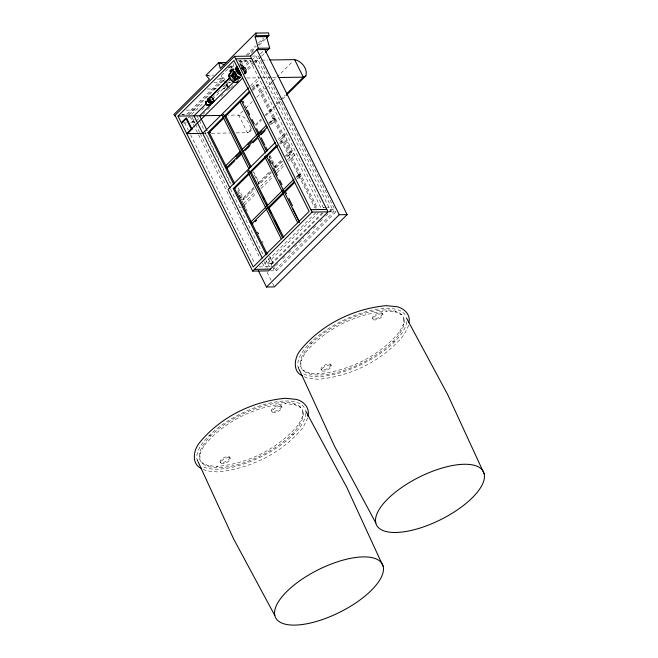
<?xml version="1.0" encoding="UTF-8"?>
<svg xmlns="http://www.w3.org/2000/svg" width="658" height="658" viewBox="0 0 658 658"><rect width="100%" height="100%" fill="white"/><g stroke="black" fill="none" stroke-linecap="round" stroke-linejoin="round"><path stroke-width="0.49" stroke-dasharray="3.29 2.47" d="M307.755 417.929L303.124 427.379C282.315 453.041 249.876 468.998 217.148 471.909L206.554 470.84L203.363 469.351M408.725 325.299L404.094 334.757C383.285 360.411 350.846 376.368 318.118 379.279L307.525 378.21L304.341 376.721M236.099 132.883L247.408 132.719L249.9 131.501C251.858 127.282 248.823 122.684 246.182 119.493C241.98 113.793 234.511 115.076 228.384 115.339M237.628 77.364L236.773 78.935A1.686 0.987 45.2 0 0 237.875 78.705A1.686 0.987 45.2 0 0 237.628 77.364L238.796 76.205M231.912 73.959A1.686 0.987 45.2 0 0 232.216 75.119L234.857 71.829M232.216 75.119L235.441 71.245M234.667 71.459L232.874 72.717M239.923 64.616A5.766 3.38 45.2 0 1 240.441 64.673L243.633 66.236A5.766 3.38 45.2 0 1 245.08 67.684L246.676 70.883A5.766 3.38 45.2 0 1 246.676 72.355L245.08 73.984M245.73 73.293L244.825 74.222A5.428 3.183 45.2 0 0 240.976 66.507L242.687 67.174A5.766 3.38 45.2 0 1 244.134 68.621L245.73 71.821A5.766 3.38 45.2 0 1 245.73 73.293L246.676 72.355M227.89 69.041L221.672 75.218L225.447 80.63M186.617 114.393L222.19 79.05L225.447 83.023M239.586 61.762L241.042 60.322M246.125 55.272L255.567 45.887M258.471 43L263.554 37.95M187.917 114.681L222.157 80.663L223.523 80.638L223.301 79.034L218.514 77.973M239.578 63.349L243.221 59.73M247.589 55.387L256.324 46.71M257.056 45.986L265.067 38.024M189.282 114.665L223.523 80.638M240.219 64.048L244.587 59.713M251.142 53.199L254.786 49.58M259.153 45.237L265.709 38.732M239.496 65.611L240.441 64.673M232.093 73.647L234.437 71.319M188.27 117.84L189.636 116.482M191.651 114.476L203.98 102.229M230.456 75.925L234.791 71.615M240.565 65.874L246.273 60.207M233.458 73.671A1.719 1.003 45.2 0 1 234.659 73.564A1.719 1.003 45.2 0 1 235.926 74.773L233.458 73.671L235.342 71.804M232.619 75.177L235.112 72.75L235.901 75.193L233.557 77.512A1.719 1.003 45.2 0 1 232.471 76.155A1.719 1.003 45.2 0 1 232.776 75.078L233.557 77.512M230.958 77.035L232.389 75.612M242.687 67.174L243.633 66.236M212.131 97.803L214.311 95.64M217.214 92.753L220.117 89.866M223.021 86.979L225.201 84.816M228.828 81.205L231.007 79.042M231.739 78.318L236.09 73.992M241.905 68.218L249.892 60.281L323.407 207.731M212.592 98.281L211.654 99.218A3.224 1.892 45.2 0 1 211.925 99.49L212.871 98.552A3.224 1.892 45.2 0 0 212.592 98.281L212.065 97.894M233.944 77.759L236.411 78.837A1.719 1.003 45.2 0 1 235.227 78.968A1.719 1.003 45.2 0 1 233.944 77.759L236.28 75.431L238.755 76.509L236.288 78.968M201.866 109.886L204.704 107.073M212.493 99.333L229.634 82.299M231.081 80.86L236.855 75.119M242.637 69.378L250.575 61.49M251.948 60.125L256.069 56.037L333.721 211.777L274.337 270.783L273.128 268.374L275.348 268.341L276.549 270.751L335.934 211.744L335.136 210.141M244.134 68.621L245.08 67.684M194.118 119.756L192.07 121.788L260.214 258.454M260.461 53.841L263.356 50.962M234.289 80.342L235.72 78.919M237.069 77.455A1.719 1.003 45.2 0 0 237.39 76.386A1.719 1.003 45.2 0 0 236.312 75.02L237.069 77.455L238.393 76.196M235.235 80.399L239.109 76.608A1.686 0.987 45.2 0 0 240.112 76.517L237.768 78.845M245.73 71.821L246.676 70.883M190.754 122.824L194.562 122.766L195.599 121.738L190.096 121.82M196.281 121.064L199.012 118.35M203.075 114.311L205.016 112.378M207.615 109.804L210.445 106.991M221.063 96.43L223.185 94.324M226.73 90.804L228.852 88.698M237.546 80.062L240.433 77.192M244.044 73.597L254.153 63.555M254.876 62.839L261.119 56.629M261.81 55.946L264.705 53.068M239.249 78.796L240.631 77.414M230.678 87.859L234.297 84.257M250.649 85.754L258.635 77.817M251.767 87.16L259.754 79.223M252.401 88.378L255.995 84.808L258.569 84.775L292.029 151.891L287.003 156.884M252.253 89.792L257.278 84.792L290.746 151.908L286.436 156.193M252.82 90.483L258.569 84.775M243.016 110.857L238.665 115.183L247.408 132.719L251.759 128.392M245.928 107.97L252.458 101.472M256.817 97.145L272.067 81.995M272.79 81.271L293.123 61.071M255.394 124.781L261.201 119.008M264.837 115.405L273.547 106.744M276.45 103.857L285.169 95.196M249.9 131.501L251.356 130.054M255.707 125.727L261.522 119.953M265.881 115.627L281.854 99.753M282.578 99.029L285.482 96.142M268.727 123.021L273.777 118.004L275.077 117.988L269.311 123.72M269.097 123.581L274.131 118.588M269.648 124.872L274.699 119.855L276.006 119.838L270.956 124.856M278.161 139.603L283.968 133.829L286.543 133.788L278.556 141.725M279.897 142.251L281.336 140.82L283.902 140.787L279.592 145.064M279.74 143.658L282.619 140.804L316.079 207.92M254.013 187.152L241.404 199.67L243.978 199.637L254.481 189.2M258.216 182.973L270.142 171.121M274.37 166.918L281.558 159.779M285.144 156.209L289.462 151.924L292.029 151.891M253.898 188.517L242.695 199.654L236.855 187.949M270.726 171.796L258.8 183.648L253.412 172.84M274.937 167.617L282.118 160.478M258.026 184.536L259.318 183.253L253.355 171.294M271.31 172.478L260.083 183.631L258.372 183.656M276.22 167.601L282.685 161.169M243.213 203.709L255.559 191.445M260.642 186.395L272.256 174.847M276.615 170.521L283.878 163.299M287.513 159.697L295.5 151.759M244.332 205.115L256.678 192.843M261.029 188.517L273.374 176.254M277.01 172.643L284.272 165.429M288.623 161.095L296.618 153.158M296.223 176.887L299.11 174.016L300.418 174L296.807 177.586M296.594 177.454L299.464 174.592M297.145 178.737L300.032 175.867L301.339 175.851L297.737 179.428M315.75 212.822L264.919 263.323L273.169 263.208L269.969 256.793M267.485 263.29L318.324 212.781M322.28 212.723L271.45 263.233L272.305 264.944M322.938 213.324L269.196 266.72L265.659 259.622M273.712 267.79L274.88 266.638M275.603 265.914L279.231 262.303M282.866 258.701L285.046 256.53M288.673 252.927L291.576 250.04M294.488 247.153L298.115 243.542M298.839 242.827L303.922 237.768M307.557 234.166L310.461 231.279M313.364 228.392L316.268 225.505M319.903 221.894L322.807 219.007M325.71 216.128L332.512 209.367M224.83 88.756L223.111 88.781L226.615 86.905M223.111 88.781L225.784 87.44M252.277 56.086L258.281 56.004L334.733 209.334L327.783 209.433M237.867 60.462L250.649 60.273M254.49 60.215L260.658 60.125M261.687 60.108L267.855 60.018M238.912 61.663L253.157 61.449M254.021 61.433L256.324 61.4M246.783 77.998L261.177 77.784M262.205 77.767L271.458 77.628M272.486 77.611L277.627 77.537M217.272 79.116L222.19 79.05M213.982 82.53L221.96 82.406M227.742 82.324L231.361 82.266M207.459 89.011L216.433 88.879M186.214 110.116L198.083 109.944M181.698 114.467L184.651 114.426M182.208 114.772L184.108 114.739M272.848 118.604L275.414 118.563M183.138 122.939L186.946 122.882M202.722 133.377L207.319 133.311M211.432 133.253L229.93 132.982M298.181 174.617L300.755 174.576M258.01 183.269L259.318 183.253M239.578 207.319L241.297 207.295M326.376 207.681L320.833 207.763L283.968 133.829M327.363 207.673L329.082 207.648M329.074 211.103L330.793 211.07L255.567 60.199L243.954 71.747A4.581 2.681 45.2 0 0 243.493 70.645M328.984 211.851L335.934 211.744M259.219 266.868L272.165 266.671M270.553 270.841L276.549 270.751M309.959 343.098L311.884 343.065M392.637 341.88L394.561 341.847M208.989 435.719L210.905 435.695M291.667 434.502L293.583 434.477M206.061 75.218L213.776 75.127M207.015 75.431L211.802 76.493M237.966 77.249L239.019 77.521M225.809 85.047L228.244 87.966M189.726 116.885L194.562 122.766M226.097 83.813L229.946 88.575L228.285 86.19M234.881 71.442L235.153 71.993A4.919 2.879 45.2 0 0 237.513 75.201M212.871 98.552L213.57 99.621A2.361 1.382 45.2 0 0 212.361 98.108M225.99 81.403L228.696 85.293M221.08 75.843L224.411 80.621M226.623 83.805L227.734 85.392M400.821 313.981L401.684 314.911L395.178 311.785L395.729 312.007L386.262 311.037L386.764 311.07C355.493 313.85 324.493 329.099 304.613 353.617L304.901 353.173L300.977 361.077L301.142 360.485L300.772 367.172L300.541 365.914M303.7 370.964L302.836 370.026L309.342 373.16L308.791 372.938L318.258 373.909L317.756 373.876C349.028 371.087 380.028 355.846 399.908 331.328L399.62 331.772L403.543 323.868L403.387 324.46L403.757 317.765L403.979 319.031A56.983 22.726 -26.5 0 1 331.064 373.76A56.983 22.726 -26.5 0 1 321.737 334.626A56.983 22.726 -26.5 0 1 403.979 319.031M299.851 406.611L300.714 407.541L294.208 404.415L294.751 404.637L285.292 403.667L285.786 403.699C254.514 406.479 223.514 421.729 203.635 446.239L203.931 445.803L200.007 453.699L200.164 453.115L199.793 459.802L199.571 458.536M202.722 463.586L201.858 462.656L208.364 465.782L207.813 465.56L217.28 466.53L216.778 466.497C248.058 463.717 279.05 448.468 298.938 423.958L298.642 424.394L302.565 416.498L302.409 417.082L302.779 410.395L303.001 411.661A56.983 22.726 -26.5 0 1 230.086 466.39A56.983 22.726 -26.5 0 1 220.759 427.248A56.983 22.726 -26.5 0 1 303.001 411.661M226.188 84.668L228.318 87.892M213.266 99.087L213.57 99.621M382.372 313.545A5.428 2.163 -26.5 0 1 375.43 318.76A5.428 2.163 -26.5 0 1 374.542 315.034A5.428 2.163 -26.5 0 1 382.372 313.545L382.931 314.664A5.428 2.163 -26.5 0 1 375.981 319.87A5.428 2.163 -26.5 0 1 375.093 316.144A5.428 2.163 -26.5 0 1 382.931 314.664M273.777 118.004L274.699 119.855M372.518 318.011L373.078 319.13M255.995 84.808L317.37 207.903L314.795 207.936L281.336 140.82M299.11 174.016L300.032 175.867M245.154 105.617L246.989 109.294M269.92 155.288L275.883 167.247L274.575 167.264L272.28 162.666M269.097 155.905L270.89 159.507M271.343 160.412L274.485 166.713M269.073 156.226L269.986 158.068M272.297 163.932L273.67 166.696M330.892 364.705A5.428 2.163 -26.5 0 1 323.942 369.919A5.428 2.163 -26.5 0 1 323.053 366.185A5.428 2.163 -26.5 0 1 330.892 364.705L331.443 365.815A5.428 2.163 -26.5 0 1 324.501 371.03A5.428 2.163 -26.5 0 1 323.613 367.304A5.428 2.163 -26.5 0 1 331.443 365.815M238.138 187.925L243.978 199.637M237.554 191.774L238.92 194.521M239.38 195.434L243.032 202.763M243.485 203.676L247.145 211.004M257.64 232.068L258.553 233.903M262.213 241.223L263.126 243.057M239.158 195.171L241.313 199.489M244.505 205.88L245.409 207.706M257.64 232.233L258.536 234.034M269.402 256.398L273.062 263.743M196.684 115.043L198.971 119.633M199.432 120.546L204.005 129.733M204.465 130.646L231.016 183.903M268.094 258.273L271.754 265.618M205.288 133.344L231.229 185.375M321.038 369.171L321.598 370.281M230.481 189.06L263.389 255.074M191.922 116.959L195.122 123.383M195.582 124.304L199.703 132.571M200.155 133.484L227.166 187.653M264.006 261.506L267.452 268.456M262.501 263.044L265.248 268.546M267.074 272.215L272.108 282.307M272.56 283.22L274.394 286.888M184.635 122.824L188.295 130.161M190.581 134.75L254.605 263.159M281.394 406.175A5.428 2.163 -26.5 0 1 274.452 411.39A5.428 2.163 -26.5 0 1 273.564 407.656A5.428 2.163 -26.5 0 1 281.394 406.175L281.953 407.286A5.428 2.163 -26.5 0 1 275.011 412.5A5.428 2.163 -26.5 0 1 274.123 408.774A5.428 2.163 -26.5 0 1 281.953 407.286M271.548 410.641L272.099 411.752M229.913 457.326A5.428 2.163 -26.5 0 1 222.972 462.541A5.428 2.163 -26.5 0 1 222.083 458.815A5.428 2.163 -26.5 0 1 229.913 457.326L230.473 458.445A5.428 2.163 -26.5 0 1 223.523 463.66A5.428 2.163 -26.5 0 1 222.634 459.926A5.428 2.163 -26.5 0 1 230.473 458.445M220.06 461.793L220.619 462.911M298.082 367.032L298.773 368.529M197.104 459.654L197.795 461.151M232.809 72.52L234.865 80.276M233.845 72.372L234.026 73.087M233.903 71.525L236.008 80.169M233.351 63.423L234.001 67.281M234.7 71.5L236.477 82.094M232.628 73.26L233.812 80.342M233.812 71.533L235.375 82.209M305.756 413.347A59.697 23.803 -26.5 0 1 262.707 456.002A59.697 23.803 -26.5 0 1 201.784 465.954M197.671 461.348A59.697 23.803 -26.5 0 1 243.633 412.352A59.697 23.803 -26.5 0 1 305.468 410.543M238.755 76.509A1.719 1.003 45.2 0 1 237.563 76.641A1.719 1.003 45.2 0 1 236.28 75.431M235.901 75.193A1.719 1.003 45.2 0 1 234.807 73.836A1.719 1.003 45.2 0 1 235.112 72.75M234.561 72.791A1.686 0.987 45.2 0 1 234.256 71.632M231.986 73.786A1.686 0.987 45.2 0 1 233.096 73.573L233.615 73.523A2.213 0.88 -26.5 0 1 233.154 73.737L233.096 73.63A4.746 2.78 45.2 0 1 237.67 80.194M239.923 64.772A5.428 3.183 45.2 0 1 245.993 69.172A5.428 3.183 45.2 0 1 244.365 73.688M240.779 77.15A4.664 2.731 45.2 0 1 236.23 76.147A4.664 2.731 45.2 0 1 233.845 71.377M240.302 76.739A4.055 2.377 45.2 0 1 235.926 76.065A4.055 2.377 45.2 0 1 234.24 71.409M237.67 75.464A1.744 1.02 45.2 0 1 235.852 73.277M241.7 68.342A1.744 1.02 45.2 0 1 243.164 70.11M241.634 68.087A2.064 1.209 45.2 0 1 243.37 69.978M240.688 66.302A3.57 2.089 45.2 0 1 244.546 68.95A3.57 2.089 45.2 0 1 244.003 72.109M241.256 67.256A4.581 2.681 45.2 0 1 244.077 73.762M241.708 68.292A4.919 2.879 45.2 0 1 244.126 71.5M244.398 72.602A4.919 2.879 45.2 0 1 244.34 73.581M233.393 71.714A2.213 0.88 -26.5 0 1 234.1 71.533M234.667 71.525A2.213 0.88 -26.5 0 1 235.153 71.993M212.378 98.593A1.744 1.02 45.2 0 1 212.904 99.226M241.618 68.703A4.746 2.78 45.2 0 1 242.621 69.699M241.749 68.202A5.091 2.977 45.2 0 1 244.48 73.671M241.766 67.7A5.766 3.38 45.2 0 1 245.089 73.655M232.397 73.186A5.766 3.38 45.2 0 1 238.204 79.289M232.266 73.647A5.428 3.183 45.2 0 1 237.735 79.388M230.596 76.591A3.389 1.99 45.2 0 1 234.322 76.131A3.389 1.99 45.2 0 1 235.498 80.556M230.374 76.229A3.389 1.99 45.2 0 1 233.927 76.525A3.389 1.99 45.2 0 1 235.589 80.449M231.221 76.295A2.714 1.587 45.2 0 1 234.906 78.31A2.714 1.587 45.2 0 1 233.269 80.408M212.106 98.058A2.714 1.587 45.2 0 1 213.455 99.621M212.032 97.886A2.879 1.686 45.2 0 1 213.455 99.407M233.787 71.845A1.686 0.674 -26.5 0 1 234.437 72.643A1.686 0.674 -26.5 0 1 232.159 73.737M231.427 67.305A1.686 0.674 -26.5 0 1 230.794 67.741A1.81 0.724 -26.5 0 0 231.501 67.313M232.151 67.338A2.163 0.864 -26.5 0 1 230.802 68.292M212.386 98.782A1.53 0.897 45.2 0 1 212.847 99.399M212.131 98.642A1.867 1.094 45.2 0 1 212.69 99.251M406.677 321.721A59.697 23.803 -26.5 0 1 361.801 364.31A59.697 23.803 -26.5 0 1 302.047 372.839M298.65 368.727A59.697 23.803 -26.5 0 1 343.608 320.207A59.697 23.803 -26.5 0 1 406.192 317.057M232.068 76.797A2.361 1.382 45.2 0 0 235.251 79.256A2.361 1.382 45.2 0 0 234.552 76.057A2.361 1.382 45.2 0 0 232.068 76.797"/><path stroke-width="0.99" d="M307.854 416.119C310.313 408.223 303.478 400.78 296.018 399.357L285.424 398.287C252.697 401.199 220.257 417.156 199.448 442.809L199.16 443.253C193.312 450.236 191.338 464.523 201.603 468.504M408.881 322.584C411.036 314.968 403.987 308.133 396.996 306.727L386.402 305.666C353.675 308.577 321.236 324.534 300.426 350.188L300.138 350.632C294.282 357.607 292.316 371.893 302.581 375.874M286.214 95.418L305.814 75.941C308.084 68.975 301.43 60.807 294.578 59.623L269.912 59.985M230.654 72.75L232.455 70.965M211.169 97.433A2.879 1.686 45.2 0 0 209.211 98.897A2.879 1.686 45.2 0 0 212.032 101.916A2.879 1.686 45.2 0 0 213.817 100.271L214.047 100.921A3.224 1.892 45.2 0 1 214.047 101.192L211.925 103.339A3.224 1.892 45.2 0 1 211.654 103.347L209.293 102.187A3.224 1.892 45.2 0 1 209.022 101.916L207.838 99.547A3.224 1.892 45.2 0 1 207.838 99.276L209.96 97.129A3.224 1.892 45.2 0 1 210.231 97.121L210.938 97.343M211.925 103.339L214.047 101.192M236.691 69.296A5.428 3.183 45.2 0 0 240.976 74.28L239.496 73.383A5.766 3.38 45.2 0 1 238.04 71.936L236.444 68.736A5.766 3.38 45.2 0 1 236.444 67.272L237.135 66.565A5.428 3.183 45.2 0 0 236.691 67.281M266.432 38.008L268.925 35.524L268.637 32.9L255.847 33.089L220.266 68.448L218.727 62.633L226.442 62.543M234.429 56.358L175.044 115.356L252.697 271.104L268.653 270.866L328.038 211.868L250.385 56.119L234.429 56.358L312.081 212.098L328.038 211.868M250.385 56.119L258.273 48.281L255.098 36.749L256.135 35.713L268.925 35.524M178.014 116.079L233.927 60.52L309.153 211.391L253.24 266.951L178.014 116.079L221.187 115.438M236.444 67.272L237.39 66.326M186.601 118.193L185.844 118.21L181.32 122.701L182.077 122.692L186.601 118.193L192.037 129.108L187.514 133.607M236.444 68.736L237.39 67.799A5.766 3.38 45.2 0 1 237.324 66.787M207.838 99.276L208.783 98.338A3.224 1.892 45.2 0 0 208.783 98.61L209.96 100.978A3.224 1.892 45.2 0 0 210.239 101.25L212.6 102.409A3.224 1.892 45.2 0 0 212.871 102.401M209.96 97.129L209.022 98.067A3.224 1.892 45.2 0 1 209.293 98.058L209.82 98.445M207.838 99.547L208.783 98.61M209.293 98.058L229.79 77.71M210.198 97.655L230.242 77.743M238.04 71.936L238.986 70.998L237.39 67.799M206.316 103.577L193.978 115.841L230.045 188.196M209.022 101.916L209.96 100.978M209.293 102.187L210.239 101.25M239.496 73.383L240.441 72.446A5.766 3.38 45.2 0 1 238.986 70.998M211.654 103.347L212.6 102.409M233.787 81.847L199.654 115.759L206.957 130.416M265.429 52.344L269.698 48.108L266.523 36.577M242.67 78.055L186.757 133.615L203.207 133.368M202.722 133.377L248.469 87.917M233.771 184.363L207.944 132.554L249.53 91.24M223.934 117.922L209.228 132.538L226.081 166.334M225.34 116.532L250.098 91.931M286.617 93.757L303.322 77.159L305.814 75.941M240.598 150.978L225.447 166.03L226.368 167.88L227.676 167.856M242.037 149.547L266.564 125.176M235.885 156.588L240.787 151.718M247.795 144.752L252.006 140.565M259.038 133.574L261.917 130.72M226.368 167.88L241.519 152.829M242.958 151.389L267.485 127.027M228.392 167.14L234.89 160.692M236.329 159.261L242.103 153.52M244.982 150.657L250.032 145.64M252.919 142.77L257.245 138.468M260.856 134.89L265.182 130.588M275.258 142.49L228.055 189.389L262.188 257.854M266.293 254.786L233.277 188.566L277.018 145.105M249.275 173.934L234.569 188.55L267.132 253.865M250.673 172.544L277.586 145.805M294.06 179.034L250.78 222.042L251.701 223.885L253.009 223.868M251.701 223.885L294.266 181.6M255.172 221.721L256.62 220.282M268.883 208.101L283.31 193.765M285.473 191.618L294.126 183.014M252.697 271.104L312.081 212.098M258.265 270.496L266.49 287.011L339.232 214.738L347.128 214.623L264.812 49.515M347.128 214.623L274.394 286.888L266.49 287.011M255.098 36.749L267.888 36.56M258.273 48.281L269.698 48.108M268.332 49.465L256.908 49.638L339.232 214.738M235.654 58.809L251.611 58.57M278.655 77.521L303.322 77.159L294.578 59.623M192.037 129.108L191.281 129.116L185.844 118.21M207.944 132.554L210.511 132.521M265.528 156.53L267.238 156.505M249.39 172.561L251.956 172.528M233.277 188.566L234.996 188.542M310.872 209.68L326.837 209.45M250.13 222.363L251.841 222.338M254.44 269.369L270.405 269.13M205.74 103.939L205.929 103.98A1.571 0.921 45.2 0 1 206.439 102.78M224.518 64.739L218.727 62.633L206.061 75.218L209.409 79.24L173.827 114.582L175.127 116.211M406.438 317.913L447.769 394.751L484.173 473.818A59.697 23.803 -26.5 0 1 407.787 531.154A59.697 23.803 -26.5 0 1 398.016 490.144A59.697 23.803 -26.5 0 1 484.173 473.818M375.808 522.929L334.478 446.091L299.119 369.278M305.855 411.275L346.791 487.372L383.195 566.439A59.697 23.803 -26.5 0 1 306.809 623.776A59.697 23.803 -26.5 0 1 297.038 582.774A59.697 23.803 -26.5 0 1 383.195 566.439M274.83 615.551L233.508 538.721L198.14 461.908M242.86 101.019L243.781 102.854M247.449 110.215L249.736 114.813M252.03 119.411L254.325 124.017M256.62 128.614L258.915 133.212M261.201 137.81L264.878 145.171M265.791 147.014L267.625 150.69M241.091 100.115L266.778 151.628M269.114 158.866L271.409 163.464M273.703 168.07L277.372 175.423M279.658 180.021L281.953 184.627M285.169 191.059L286.543 193.822M288.837 198.42L292.506 205.781M239.8 101.406L265.487 152.919M292.637 208.315L299.374 221.828M265.972 155.206L299.456 222.355M264.68 156.497L297.704 222.725M225.381 115.183L251.068 166.696M250.221 167.634L223.613 114.278L222.322 115.569L248.921 168.917M251.175 172.108L267.691 205.23M268.604 207.064L283.738 237.423M262.97 197.203L263.883 199.029M266.153 203.593L267.066 205.419M268.867 209.038L271.112 213.537M274.707 220.743L279.65 230.654M282.43 237.439L248.954 170.29L247.655 171.573L281.139 238.731M226.525 167.231L234.61 183.442M255.847 33.089L256.135 35.713M239.01 70.439A5.428 3.183 45.2 0 1 237.859 68.128M239.101 72.314A4.581 2.681 45.2 0 1 238.229 71.278M240.672 74.379A4.581 2.681 45.2 0 1 236.683 68.671M241.338 74.864A4.919 2.879 45.2 0 1 236.444 68.366M236.814 67.609A4.919 2.879 45.2 0 1 237.48 67.116M213.11 101.858A3.224 1.892 45.2 0 1 213.11 102.13M209.285 104.984A2.221 1.3 45.2 0 1 206.719 104.457A2.221 1.3 45.2 0 1 206.16 101.875A2.221 1.3 45.2 0 0 206.67 104.515A2.369 1.39 45.2 0 0 209.4 105.083M206.645 101.645A2.032 1.193 45.2 0 1 207.188 101.472M212.361 101.316A2.361 1.382 45.2 0 1 211.563 101.003M210.206 99.646A2.361 1.382 45.2 0 1 209.877 98.84M209.877 98.141A2.361 1.382 45.2 0 1 210.799 97.483M213.694 100.37A2.361 1.382 45.2 0 1 213.06 101.307M240.491 74.699A4.746 2.78 45.2 0 1 239.331 74.058M238.254 73.161A4.746 2.78 45.2 0 1 236.354 69.789M241.371 74.996A5.091 2.977 45.2 0 1 236.79 71.031A5.091 2.977 45.2 0 1 237.382 66.984M240.927 75.341A5.766 3.38 45.2 0 1 236.156 70.71A5.766 3.38 45.2 0 1 237.02 66.433M238.262 80.441A5.766 3.38 45.2 0 1 231.591 80.539A5.766 3.38 45.2 0 1 230.193 73.219M237.522 81.37A5.428 3.183 45.2 0 1 230.974 80.054A5.428 3.183 45.2 0 1 230.193 73.68M213.727 100.477A2.714 1.587 45.2 0 1 211.818 101.719A2.714 1.587 45.2 0 1 209.326 98.823A2.714 1.587 45.2 0 1 211.243 97.581M212.024 103.174A2.846 1.67 45.2 0 1 208.347 101.875A2.846 1.67 45.2 0 1 208.8 98.865M210.025 104.161A2.722 1.596 45.2 0 1 208.397 105.502A2.722 1.596 45.2 0 1 205.765 103.076A2.722 1.596 45.2 0 1 206.711 101.102M206.061 101.76A2.369 1.39 45.2 0 0 206.661 104.523A2.221 1.3 45.2 0 0 209.236 105.041M228.655 67.889A2.163 0.864 -26.5 0 1 230.604 66.499A2.163 0.864 -26.5 0 1 232.397 66.474M230.571 71.574A2.278 0.913 -26.5 0 1 231.139 69.641A2.278 0.913 -26.5 0 1 233.935 69.6M208.364 104.754A1.571 0.921 45.2 0 1 207.434 105.321A1.571 0.921 45.2 0 1 206.028 104.186L205.707 103.8A2.155 1.258 45.2 0 0 205.806 103.997M208.438 101.061A2.879 1.686 45.2 0 0 211.892 103.133A2.846 1.67 45.2 0 1 208.454 101.061A2.846 1.67 45.2 0 1 209.195 98.478A2.879 1.686 45.2 0 0 208.438 101.061M212.435 102.812A2.879 1.686 45.2 0 0 212.699 102.22A2.846 1.67 45.2 0 1 212.411 102.788M231.007 71.278A2.213 0.88 -26.5 0 0 230.637 72.544A2.278 0.913 -26.5 0 1 230.966 71.27A2.278 0.913 -26.5 0 1 233.384 70.118A2.213 0.88 -26.5 0 0 231.007 71.278"/></g></svg>
